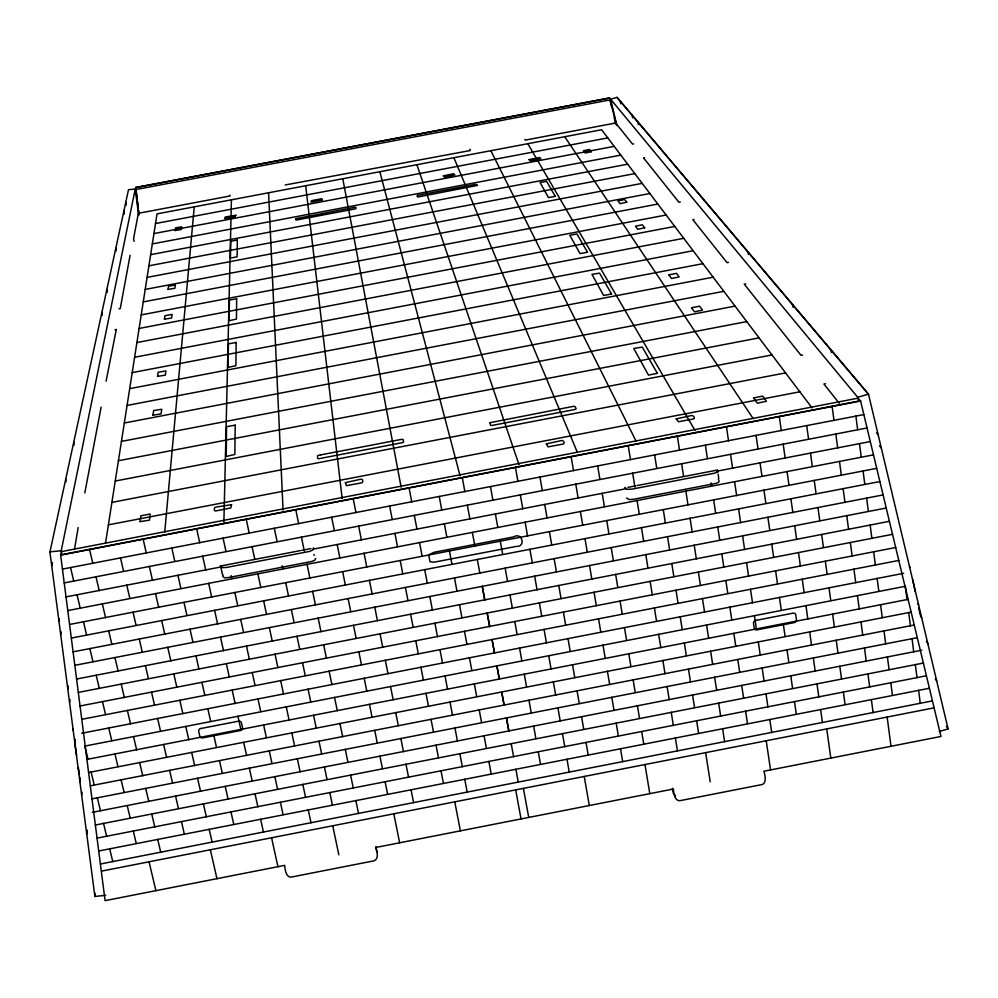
<?xml version="1.0" encoding="UTF-8"?>
<svg xmlns="http://www.w3.org/2000/svg" width="998" height="998" viewBox="0 0 998 998"><rect width="100%" height="100%" fill="white"/><g stroke="black" fill="none" stroke-linecap="round" stroke-linejoin="round"><path stroke-width="1.5" d="M222.579 576.108L224.488 577.854L228.816 577.505L311.987 561.425L314.757 560.24L315.717 558.431M223.889 521.979L231.424 199.8M220.284 565.504L221.494 567.662L226.509 567.463L309.854 551.358L313.085 549.798L313.547 547.777M229.989 195.159L229.977 195.982L138.36 213.323L133.545 238.684L134.156 241.329M376.845 852.379L375.984 846.678M138.784 214.345L135.716 187.462L609.516 97.941L616.714 125.523M164.707 532.346L194.236 206.836M105.688 895.306L94.885 896.466L95.247 893.41M86.739 834.253L87.275 830.236M81.636 795.107L82.048 792.212M79.94 782.095L80.239 779.999M78.206 768.847L78.405 767.524M105.576 542.875L157.023 213.884L601.619 129.74L812.048 407.908M74.725 742.599L75.237 739.343M73.029 729.214L72.904 730.249M69.548 702.492L70.022 699.61M67.777 688.957L68.288 686M60.703 634.765L61.24 631.909M74.613 548.688L78.168 527.53M58.932 621.193L59.418 618.66M61.614 553.703L61.227 550.734L135.241 189.071L128.517 189.657L49.912 552.069M51.734 566.016L52.47 562.523M60.616 554.888L61.751 551.557L857.694 398.227L860.525 400.759L940.964 736.462L763.857 771.242C765.254 775.483 767.312 784.777 760.114 784.927L681.409 800.396C674.573 802.579 673.85 792.923 673.301 789.031L375.635 847.502C377.631 851.781 379.215 860.9 372.092 861.199L292.813 876.78C286.127 879.138 285.004 869.62 284.692 865.366L105.089 900.645L60.616 554.888L860.525 400.759M616.702 124.975L610.639 99.239L617.051 97.355L868.497 394.16L948.1 728.927L939.28 731.472M610.639 99.239L857.731 397.304L868.497 394.16M627.904 487.348L635.639 485.851M90.331 785.825L914.255 625.01M91.991 798.874L917.299 637.672M92.278 812.36L921.765 650.222M95.359 825.022L923.387 663.059M97.055 838.133L926.418 675.783M98.702 850.995L929.425 688.258M100.386 864.006L932.444 700.895M101.759 871.067L933.654 707.931M69.561 624.461L876.718 468.336M71.32 638.071L879.887 481.547M73.079 651.844L883.093 494.921M74.825 665.329L886.224 508.019M76.572 679.027L889.418 521.318M78.306 692.425L892.536 534.317M80.04 705.998L895.693 547.503M81.761 719.321L898.786 560.439M81.711 733.256L903.714 573.289M84.818 746.092L905.373 586.288M86.913 759.416L908.13 599.361M88.61 772.539L911.174 612.111M118.413 460.739L759.066 337.86M115.244 481.036L771.978 354.939M84.805 492.875L101.135 407.097M802.529 355.026L801.007 355.313L744.234 284.143L745.706 283.869M111.901 502.381L785.563 372.89M825.608 383.706L823.911 384.03L839.218 403.229M108.383 524.861L799.86 391.79M60.641 555.125L860.588 400.984M62.437 569.11L863.844 414.582M64.209 582.919L867.062 427.98M300.236 550.622L222.255 565.691A1.884 1.784 0.9 0 0 221.356 566.265M301.621 550.36L310.952 548.563M637.161 485.552L715.84 470.37A1.884 1.771 -31.1 0 1 717.762 471.842L717.824 472.279M66.018 596.891L221.718 566.814M313.235 549.137L625.995 488.733M716.739 471.206L870.306 441.553M67.777 610.589L873.487 454.863M145.209 289.42L649.86 193.512M143.263 301.907L657.844 204.054M118.962 308.831L120.259 308.582L130.089 255.313M680.249 202.07L678.964 202.32L643.56 157.934L644.658 157.721M141.229 314.906L666.14 215.019M115.044 329.689L116.292 329.452L106.087 381.224M694.047 219.435L692.812 219.672L727.093 262.661L728.428 262.399M139.109 328.442L674.773 226.434M136.901 342.551L683.767 238.322M134.605 357.259L693.148 250.723M132.198 372.616L702.941 263.672M129.69 388.659L713.158 277.182M127.07 405.438L723.849 291.316M124.313 423.015L735.039 306.112M121.444 441.415L746.766 321.606M135.728 187.599L609.541 98.066M135.541 189.595L610.639 99.812M155.513 223.54L607.794 137.899M153.954 233.557L614.194 146.357M633.693 143.912L632.557 144.124L615.704 123.004L525.372 140.094L524.911 139.296M152.332 243.924L620.818 155.114M150.648 254.665L627.68 164.183M148.902 265.817L634.803 173.602M147.093 277.394L642.188 183.37M61.227 550.734L49.9 551.844L94.885 896.466M675.509 795.818L673.251 793.111L672.415 788.233M617.063 97.43L868.572 394.372M876.556 432.82L878.19 434.829M879.488 445.794L881.346 448.102M909.502 566.49L910.089 567.363M917.861 603.865L918.659 604.975M920.455 616.065L921.715 617.849M926.456 641.39L928.215 643.935M935.288 678.852L936.723 680.96M564.731 136.714L753.141 418.549M946.403 726.344L948.1 728.927M527.817 143.7L695.032 430.487M717.375 469.784L717.787 471.63L714.992 473.102L632.37 489.07L627.056 489.332L624.785 487.386M719.034 480.5L718.797 482.159L716.339 483.281L633.88 499.225L629.376 499.611L626.544 498.039M490.866 150.698L636.175 441.341M469.734 149.213L470.332 150.511L285.253 184.967M453.89 157.696L577.293 452.169M416.89 164.695L519.01 464.706M379.851 171.706L460.066 475.809M620.107 100.985L620.818 103.817M637.685 121.681L638.408 124.638M631.959 114.957L632.67 117.876M84.793 745.943L88.024 759.303M91.068 771.916L94.274 785.177M97.305 797.689L100.499 810.863M103.505 823.288L106.661 836.361M109.655 848.699L112.799 861.686M857.731 397.304L858.455 400.31M102.47 701.644L105.538 714.543M108.72 727.891L111.776 740.703M127.208 805.523L130.202 818.061M609.516 97.941L611.649 106.986M614.157 117.552L615.579 123.59M149.051 861.798L155.9 890.665M70.546 567.55L73.715 580.923M77.021 594.758L80.177 608.032M83.458 621.779L86.589 634.953M89.845 648.588L92.951 661.674M96.182 675.222L99.264 688.208M114.932 753.952L117.951 766.664M121.095 779.825L124.101 792.449M133.295 831.035L136.252 843.485M89.533 549.411L92.839 563.471M95.958 576.732L99.239 590.691M102.332 603.852L105.588 617.712M108.67 630.773L111.901 644.533M114.945 657.545L118.163 671.167M121.195 684.092L124.376 697.614M127.382 710.439L130.551 723.862M133.532 736.611L136.676 749.935M139.645 762.584L142.764 775.82M145.708 788.383L148.802 801.519M151.721 813.944L154.802 827.043M157.696 839.38L160.753 852.379M163.622 744.458L166.529 757.033M169.61 770.356L172.492 782.844M181.461 821.604L184.306 833.916M120.496 557.919L123.54 571.13M126.783 585.152L129.815 598.264M133.033 612.186L136.04 625.197M139.246 639.019L142.227 651.944M145.409 665.666L148.365 678.503M151.521 692.125L154.465 704.862M157.597 718.385L160.516 731.035M175.561 796.08L178.417 808.467M747.864 251.733L748.5 254.502M143.126 539.095L146.319 553.166M149.338 566.427L152.519 580.399M155.526 593.573L158.682 607.445M161.651 620.519L164.795 634.291M167.751 647.315L170.858 660.938M173.802 673.875L176.883 687.41M179.802 700.247L182.871 713.682M185.765 726.432L188.809 739.768M191.678 752.442L194.697 765.678M197.554 778.253L200.561 791.402M203.392 803.839L206.374 816.938M209.181 829.301L212.15 842.312M210.353 849.772L216.953 878.677M792.462 304.378L793.136 307.359M201.908 682.333L204.765 695.082M207.809 708.617L210.64 721.28M225.224 786.362L228.006 798.762M230.962 811.923L233.719 824.236M171.818 548.027L174.775 561.25M177.931 575.272L180.863 588.396M183.994 602.33L186.9 615.354M190.007 629.189L192.901 642.126M195.982 655.861L198.852 668.697M213.659 734.703L216.466 747.29M219.473 760.626L222.255 773.113M220.496 637.086L223.502 650.733M226.346 663.67L229.34 677.218M232.16 690.067L235.129 703.515M237.936 716.277L240.88 729.625M243.662 742.3L246.593 755.548M249.35 768.136L252.257 781.297M830.773 349.662L831.396 352.469M271.581 837.771L277.931 866.701M196.643 528.778L199.75 542.862M202.669 556.136L205.75 570.12M208.657 583.306L211.713 597.178M214.595 610.277L217.626 624.049M255.001 793.747L257.883 806.858M260.615 819.221L263.484 832.245M223.078 538.134L225.96 551.37M231.224 575.621L231.848 578.541M234.867 592.488L237.711 605.524M240.705 619.371L243.524 632.308M246.494 646.055L249.288 658.905M252.257 672.54L255.026 685.314M257.958 698.85L260.715 711.524M263.622 724.972L266.366 737.559M269.248 750.908L271.967 763.408M274.849 776.669L277.544 789.081M280.388 802.242L283.07 814.568M221.069 568.236L220.982 567.8A1.884 1.784 0.9 0 1 221.02 566.852M221.244 569.047L221.968 572.328M222.167 573.239L222.354 574.075A1.884 1.784 0.7 0 0 223.19 575.147M246.207 519.122L249.213 533.219M252.045 546.505L254.739 559.105M257.846 573.688L260.815 587.585M263.609 600.684L266.553 614.469M269.323 627.48L272.254 641.165M275.011 654.077L277.906 667.674M280.638 680.499L283.519 693.997M286.239 706.721L289.096 720.119M291.803 732.769L294.635 746.067M297.317 758.617L300.136 771.841M302.793 784.303L305.6 797.427M308.232 809.802L311.014 822.826M912.634 579.314L915.316 591.889M918.721 607.882L920.181 614.793M274.3 528.266L277.082 541.502M282.172 565.779L282.783 568.698M285.715 582.645L288.459 595.694M291.366 609.553L294.086 622.503M296.967 636.262L299.674 649.124M302.544 662.772L305.226 675.546M308.07 689.107L310.727 701.781M313.547 715.242L316.204 727.841M318.998 741.202L321.63 753.715M324.412 766.975L327.02 779.401M329.789 792.574L332.371 804.912M332.733 825.77L338.821 854.737M295.745 509.579L298.651 523.688M301.396 536.986L304.29 550.983M307.022 564.182L309.891 578.091M312.599 591.203L315.455 605M318.137 618.011L320.969 631.709M323.639 644.633L326.446 658.243M329.103 671.068L331.897 684.578M334.517 697.315L337.299 710.726M339.906 723.375L342.663 736.699M345.258 749.261L347.99 762.484M350.56 774.959L353.28 788.083M355.837 800.471L358.531 813.52M313.933 554.426L314.121 555.375M393.798 813.794L399.637 842.786M331.648 517.201L334.33 530.449M337.174 544.521L339.831 557.67M342.651 571.642L345.283 584.703M348.09 598.563L350.71 611.524M353.492 625.297L356.086 638.171M358.856 651.831L361.438 664.618M364.17 678.178L366.74 690.878M369.46 704.339L372.005 716.951M374.712 730.324L377.244 742.849M379.926 756.135L382.434 768.56M385.103 781.746L387.598 794.096M353.167 498.513L355.974 512.635M358.619 525.946L361.401 539.955M364.033 553.166L366.79 567.076M369.397 580.2L372.142 594.01M374.737 607.046L377.456 620.756M380.026 633.693L382.733 647.303M385.278 660.152L387.973 673.662M390.505 686.412L393.175 699.835M395.682 712.497L398.339 725.833M400.834 738.408L403.466 751.644M405.949 764.119L408.556 777.267M411.014 789.668L413.609 802.716M454.776 801.843L460.377 830.86M441.004 770.805L443.436 783.318M389.619 506.023L392.226 519.459M394.921 533.369L397.503 546.704M400.198 560.502L402.755 573.75M405.425 587.46L407.97 600.596M410.615 614.207L413.147 627.255M415.767 640.766L418.287 653.727M420.882 667.151L423.377 680.012M425.971 693.323L428.454 706.11M431.024 719.333L433.481 732.021M436.026 745.169L438.471 757.756M409.068 487.847L411.762 501.982M414.307 515.292L416.989 529.327M419.522 542.55L422.179 556.472M424.686 569.609L427.331 583.431M429.814 596.505L432.433 610.19M434.916 623.176L437.511 636.761M439.968 649.661L442.551 663.146M444.996 675.945L447.566 689.344M459.853 753.677L462.361 766.826M464.744 779.238L467.239 792.3M449.986 702.056L452.531 715.354M454.938 727.979L457.471 741.177M342.788 178.717L401.134 487.174M439.232 496.455L441.715 509.729M444.36 523.813L446.83 536.999M449.449 550.983L451.894 564.057M454.502 577.954L456.922 590.941M459.517 604.726L461.924 617.612M464.494 631.31L466.889 644.109M469.434 657.694L471.817 670.419M474.337 683.904L476.707 696.529M479.215 709.927L481.56 722.465M484.055 735.775L486.388 748.226M488.858 761.437L491.178 773.799M515.692 789.892L521.043 818.946M523.401 788.383L528.728 817.437M462.286 477.593L464.881 491.727M467.338 505.063L469.921 519.097M472.353 532.333L474.911 546.268M477.318 559.416L479.863 573.251M511.188 743.635L513.608 756.796M515.891 769.221L518.286 782.295M490.442 486.575L492.837 499.861M495.382 513.958L497.765 527.144M500.285 541.141L502.643 554.239M505.15 568.136L507.495 581.135M509.978 594.933L512.311 607.832M524.262 674.174L526.545 686.811M528.965 700.222L531.223 712.772M538.259 751.768L540.492 764.144M514.781 621.529L517.089 634.354M519.546 647.952L521.829 660.676M533.631 726.082L535.876 738.545M539.382 602.892L541.777 616.502M544.072 629.414L546.442 642.924M548.725 655.748L551.083 669.159M553.341 681.896L555.686 695.219M557.919 707.869L560.252 721.092M515.442 467.351L517.95 481.498M520.307 494.846L522.777 508.893M525.123 522.141L527.58 536.088M529.901 549.237L532.346 563.084M534.666 576.183L537.086 589.88M562.46 733.605L564.781 746.778M566.976 759.204L569.284 772.29M539.955 477.032L542.288 490.492M544.708 504.439L547.029 517.8M549.424 531.635L551.732 544.908M554.115 558.655L556.41 571.817M558.768 585.464L561.051 598.538M572.528 664.768L574.761 677.58M577.056 690.828L579.277 703.553M586.013 742.412L588.196 754.962M584.229 776.456L589.307 805.536M563.396 612.086L565.654 625.072M567.987 638.52L570.22 651.42M581.56 716.714L583.743 729.338M571.118 456.523L573.513 470.682M575.771 484.03L578.141 498.089M580.387 511.35L582.745 525.31M584.965 538.471L587.311 552.331M589.519 565.404L591.839 579.164M594.035 592.138L596.342 605.798M598.526 618.685L600.821 632.245M602.979 645.032L605.25 658.505M607.395 671.205L609.666 684.578M611.786 697.203L614.032 710.476M616.153 723.001L618.386 736.187M620.482 748.625L622.702 761.724M597.665 465.904L599.873 479.215M602.206 493.324L604.401 506.535M606.722 520.557L608.892 533.668M611.2 547.59L613.358 560.602M615.654 574.436L617.787 587.348M620.07 601.07L622.191 613.907M624.449 627.53L626.569 640.279M628.802 653.802L630.898 666.464M633.131 679.888L635.215 692.462M637.423 705.798L639.493 718.273M641.677 731.522L643.735 743.909M644.97 764.543L649.798 793.647M628.216 445.52L630.499 459.691M632.657 473.052L634.915 487.124M637.061 500.397L639.319 514.369M641.44 527.543L643.673 541.415M645.781 554.489L648.001 568.261M650.097 581.248L652.305 594.92M654.389 607.819L656.572 621.392M658.643 634.192L660.813 647.677M662.859 660.389L665.017 673.775M667.063 686.399L669.209 699.698M671.23 712.235L673.351 725.434M675.359 737.884L677.48 750.995M705.623 752.642L710.214 781.783M654.626 454.926L656.734 468.237M663.271 509.616L665.342 522.74M667.537 536.674L669.596 549.698M671.791 563.533L673.825 576.47M675.995 590.205L678.029 603.054M680.187 616.689L682.195 629.439M684.341 642.974L686.337 655.649M688.47 669.084L690.454 681.671M692.562 695.02L694.533 707.507M696.629 720.768L698.588 733.168M677.343 436.051L679.538 450.235M681.609 463.608L683.568 476.283M685.838 490.966L687.996 504.951M690.042 518.137L692.188 532.009M694.209 545.108L696.342 558.88M698.351 571.879L700.459 585.564M702.455 598.463L704.563 612.061M706.547 624.873L708.63 638.358M710.601 651.083L712.672 664.481M714.618 677.118L716.676 690.416M718.622 702.966L720.668 716.177M722.589 728.627L724.623 741.751M718.111 474.15L718.71 478.167A1.884 1.759 -30.9 0 1 718.31 479.477M745.593 711.175L747.465 723.6M705.374 445.133L707.382 458.469M711.075 482.895L711.524 485.839M713.645 499.873L715.628 513.009M717.749 526.944L719.708 539.993M721.804 553.828L723.762 566.777M725.833 580.524L727.779 593.373M729.837 607.021L731.771 619.795M733.829 633.331L735.738 646.018M737.771 659.466L739.668 672.053M741.689 685.414L743.585 697.914M726.444 426.695L728.54 440.891M730.524 454.277L732.607 468.361M734.578 481.647L736.649 495.644M738.595 508.83L740.653 522.727M765.977 693.797L767.936 707.021M769.782 719.483L771.728 732.607M766.215 740.765L770.556 769.932M742.612 535.864L744.633 549.611M746.579 562.66L748.587 576.308M750.508 589.269L752.517 602.817M754.426 615.691L756.409 629.152M758.305 641.926L760.276 655.287M762.16 667.974L764.119 681.235M74.7 742.462L76.597 755.299M78.593 768.809L79.428 774.46M79.84 777.28L80.264 780.112M756.06 435.365L757.993 448.701M760.027 462.847L761.948 476.083M763.957 490.143L765.865 503.279M767.874 517.238L769.77 530.287M771.753 544.147L773.637 557.096M783.243 623.7L785.077 636.387M787.01 649.848L788.844 662.447M794.483 701.606L796.279 714.032M775.621 570.844L777.479 583.718M779.45 597.365L781.284 610.14M790.765 675.821L792.574 688.333M65.693 478.965L66.093 481.797M826.718 728.902L830.823 758.093M805.96 605.649L807.856 619.122M809.665 631.909L811.549 645.282M813.345 657.981L815.204 671.255M779.301 416.515L781.309 430.712M783.193 444.11L785.177 458.207M787.048 471.505L789.031 485.515M790.89 498.713L792.849 512.61M794.707 525.759L796.641 539.519M798.487 552.58L800.408 566.24M802.242 579.214L804.151 592.775M816.975 683.817L818.847 697.053M820.606 709.528L822.452 722.664M73.715 442.014L74.139 445.071M806.696 425.597L808.542 438.945M810.476 453.104L812.31 466.353M814.243 480.412L816.052 493.573M817.961 507.533L819.77 520.594M821.666 534.454L823.45 547.415M832.619 614.069L834.365 626.781M836.224 640.242L837.958 652.854M843.347 692.051L845.057 704.476M825.346 561.188L827.117 574.062M829.001 587.722L830.76 600.509M839.792 666.24L841.514 678.765M832.107 406.336L834.004 420.557M835.8 433.955L837.696 448.065M839.48 461.375L841.351 475.385M843.123 488.608L844.982 502.518M846.753 515.679L848.587 529.451M850.346 542.513L852.167 556.185M853.914 569.159L855.723 582.732M857.457 595.619L859.253 609.104M860.975 621.904L862.759 635.277M864.468 647.989L866.239 661.275M867.923 673.85L869.695 687.098M871.366 699.586L873.125 712.734M855.872 416.116L857.656 429.639M859.478 443.648L861.249 457.072M873.649 551.794L875.358 564.843M877.13 578.353L878.826 591.315M887.409 656.934L889.081 669.621M863.058 470.969L864.804 484.304M866.613 498.114L868.347 511.338M870.144 525.048L871.865 538.184M880.573 604.726L882.269 617.6M884.003 630.923L885.675 643.698M890.79 682.757L892.449 695.356M887.147 717.051L891.002 746.267M135.241 189.071L138.697 215.381M101.883 312.399L102.27 315.38M135.716 187.462L137.125 198.278M137.524 201.371L138.136 206.012M138.734 210.628L139.134 213.684M106.836 289.445L107.21 292.339M905.348 586.15L907.07 599.673M908.704 612.448L910.413 625.883M912.035 638.558L913.731 651.894M915.328 664.481L917.012 677.729M918.609 690.229L920.281 703.39M115.793 248.327L116.13 251.047M125.748 202.432L126.122 205.388M123.877 211.065L124.251 214.071M305.687 185.74L342.139 498.551M268.574 192.764L283.07 510.19M236.663 298.764L236.426 319.098L229.128 320.682L229.415 300.099L236.663 298.764M237.349 240.019L237.15 256.748L230.426 258.12L230.75 241.229L237.349 240.019M235.204 425.136L234.854 454.452L226.247 456.46L226.521 426.732L235.204 425.136M236.164 342.451L235.89 365.705L228.068 367.414L228.405 343.873L236.164 342.451M231.536 504.676L230.812 507.945L215.942 510.901C213.31 511.787 213.934 506.635 216.304 507.021L231.536 504.676M235.827 215.256L235.129 216.753L224.637 218.537L225.274 217.003L235.827 215.256M657.383 373.339L648.463 375.098L633.742 348.477L642.263 347.117L657.383 373.339M175.087 230.513L181.312 229.49L181.723 226.808L175.598 227.856L175.087 230.513M168.001 289.395L174.862 288.285L175.374 285.079L168.6 286.177L168.001 289.395M164.421 319.185L171.594 318.025L172.08 314.395L164.944 315.73L164.421 319.185M644.72 227.806L637.685 229.291L635.452 226.197L642.363 224.799L644.72 227.806M428.666 554.9L430.038 561.662L433.943 562.211L516.303 546.405C526.121 547.278 522.216 531.622 513.733 536.874L434.005 552.306L428.666 554.9M322.142 200.024L310.977 202.132L311.401 200.685L320.982 198.852L321.942 198.852L322.142 200.062M345.42 482.645L346.443 485.677L361.301 482.907C363.796 482.995 362.985 478.104 360.627 479.24L345.42 482.645M676.195 418.886L678.49 421.755L693.261 418.998C696.093 418.723 692.936 414.457 691.028 415.642L676.195 418.886M529.102 159.605L530.312 160.815L540.816 158.632L539.494 157.472L529.102 159.605M626.781 202.245L620.045 203.667L617.987 200.897L624.611 199.513L626.781 202.245M611.562 293.936L603.628 295.495L591.964 274.35L599.561 273.128L611.562 293.936M157.534 376.371L165.306 375.161L165.893 370.882L158.158 372.316L157.534 376.371M152.869 415.168L161.065 413.908L161.763 409.23L153.692 410.565L152.869 415.168M140.057 521.605L149.388 520.22L150.211 514.032L140.918 515.754L140.057 521.605M753.54 397.94L757.32 403.192L766.439 401.271L762.684 396.119L753.54 397.94M587.485 252.207L580.075 253.654L569.796 235.241L576.981 233.994L587.485 252.207M591.29 151.708L585.177 152.968L583.468 150.698L589.494 149.451L591.29 151.746M477.456 185.416L418.549 196.893C416.378 197.629 416.715 194.298 418.998 195.097L475.821 184.318L477.456 185.416M295.695 218.737L295.82 219.909L296.992 219.934L354.964 208.944C357.159 208.994 355.662 206.099 354.041 207.409L295.695 218.737M555.25 196.344L548.476 197.592L540.068 182.484L546.605 181.349L555.25 196.344M691.539 307.771L694.471 311.825L702.492 310.166L699.586 306.186L691.539 307.771M546.318 443.885L548.114 446.855L562.909 444.098C565.641 443.973 563.334 439.382 561.25 440.617L546.318 443.885M443.349 175.86L444.335 177.095L454.876 174.912L453.766 173.714L443.349 175.86M668.897 274.837L671.529 278.479L679.151 276.92L676.532 273.34L668.897 274.837M489.881 422.815L490.517 425.098A1.709 0.624 -9.8 0 0 492.376 425.373L574.586 409.567A1.709 0.624 -8.8 0 0 576.071 408.681L575.122 406.573L573.413 406.348L489.993 422.678M201.035 728.478L200.373 728.615A2.483 2.295 -0.7 0 0 198.702 731.309L199.825 736.237A2.47 2.283 -0.8 0 0 202.744 737.884L240.618 730.499A2.47 2.283 -2.4 0 0 242.551 727.841L241.479 722.964A2.47 2.295 -2.3 0 0 238.747 721.142L201.035 728.478M756.197 620.332L755.386 620.494A2.458 2.27 -27.2 0 0 753.515 623.201L754.239 628.129A2.458 2.27 -27.1 0 0 756.958 629.863L794.383 622.565A2.458 2.258 -28.5 0 0 796.491 619.945L795.793 614.98A2.458 2.27 -28.6 0 0 793.31 613.109L756.197 620.332M320.495 454.938L318.986 455.225A1.709 0.624 -11.7 0 0 317.489 456.161L317.688 458.319A1.709 0.624 -11.7 0 0 319.422 458.606L401.932 442.75A1.709 0.624 -10.8 0 0 403.554 441.827L403.117 439.706A1.709 0.624 -10.8 0 0 401.483 439.382L320.495 454.938M484.791 600.035L482.271 586.337L484.791 600.035M489.681 626.619L487.174 613.034L489.681 626.619M494.534 653.029L492.039 639.531L494.534 653.029M499.349 679.251L496.879 665.853L499.349 679.251M504.14 705.274L501.682 691.976L504.14 705.274M508.88 731.135L506.448 717.924L508.88 731.135"/></g></svg>
